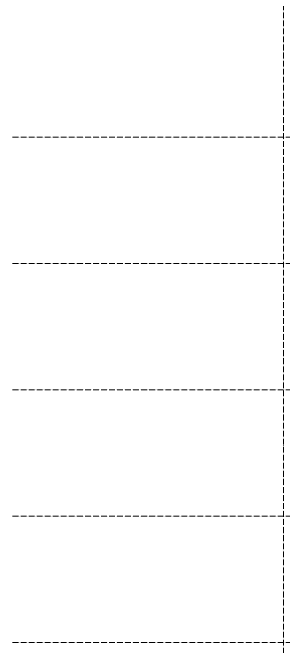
# Model space of a CAD drawing. Header units: millimetres. Extents: x -7075 to 54747, y -13937 to 93540.
# Drawn here: x -7075 to 0, y 21800 to 38350 of the extents above; entities that cross this region are included whole.
import ezdxf

# ---------------------------------------------------------------- set-up
doc = ezdxf.new("R2010")
doc.units = ezdxf.units.MM
doc.linetypes.add('Grid Line', pattern=[4.2, 3, -0.6, 0, -0.6])
doc.layers.add('TRUC', color=225, linetype='Continuous', lineweight=5)

msp = doc.modelspace()

# ---------------------------------------------------------------- linework, layer by layer
at = {"layer": 'TRUC', "linetype": 'Grid Line', "ltscale": 50}
for p, q in [((-0.1, -10536.9), (-0.1, 93540.4)), ((-7075.1, 35100), (51521, 35100)), ((-7075.1, 31800), (51521, 31800)), ((-7075.1, 28500), (51521, 28500)), ((-7075.1, 25200), (51521, 25200)), ((-7075.1, 21900), (51521, 21900))]:
    msp.add_line(p, q, dxfattribs=at)

doc.saveas('drawing.dxf')
